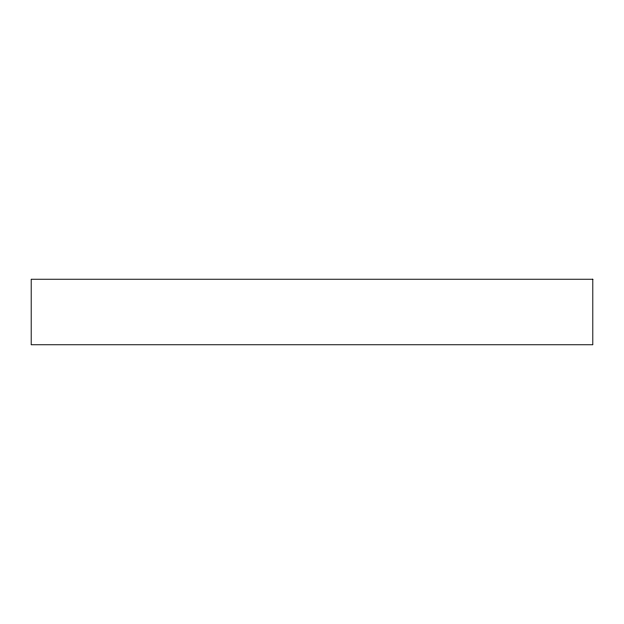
<?xml version="1.0" encoding="UTF-8"?>
<svg xmlns="http://www.w3.org/2000/svg" width="624" height="624" viewBox="0 0 624 624"><rect width="100%" height="100%" fill="white"/><g stroke="black" fill="none" stroke-linecap="round" stroke-linejoin="round"><path stroke-width="0.94" d="M592.8 279.24L31.2 279.24L31.2 344.76L592.8 344.76L592.8 279.24"/></g></svg>
